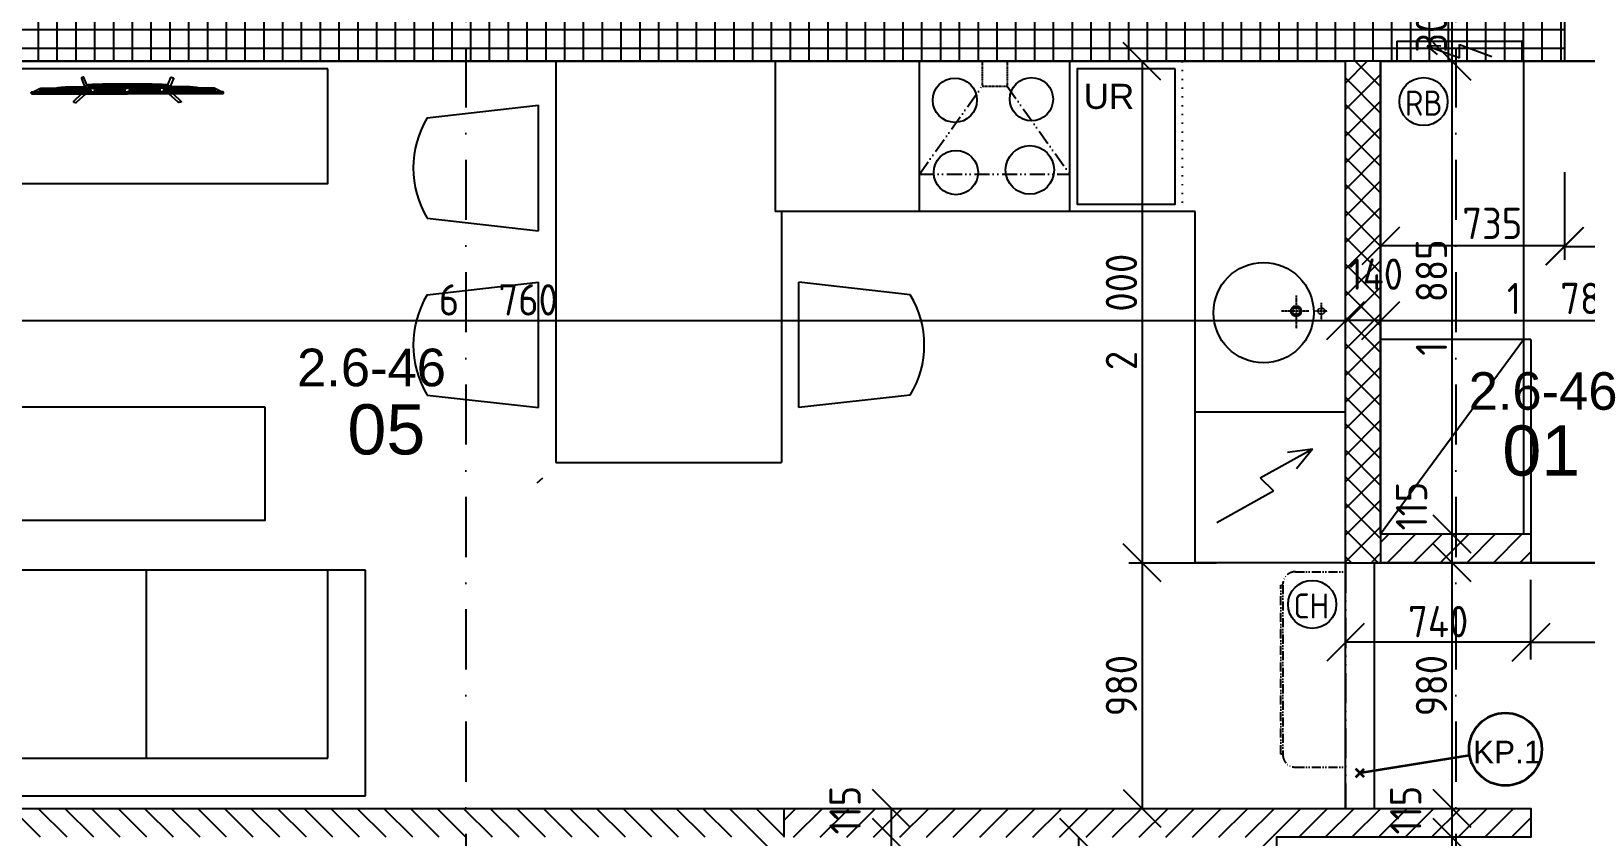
# Model space of a CAD drawing. Extents: x 4511820 to 5180432, y -1526536 to -944957.
# Drawn here: x 5030372 to 5036575, y -1235438 to -1232224 of the extents above; entities that cross this region are included whole.
import ezdxf

# ---------------------------------------------------------------- set-up
doc = ezdxf.new("R2010")
doc.units = 0
doc.header["$MEASUREMENT"] = 0
for name, pattern in [('ACAD_ISO07W100', [3.5, 0.5, -3]), ('ACAD_ISO12W100', [22, 12, -3, 0.5, -3, 0.5, -3]), ('BODKOCIARKOVANA_3', [5.6, 3, -1.3, 0, -1.3]), ('DASHED', [0.75, 0.5, -0.25])]:
    doc.linetypes.add(name, pattern=pattern)
doc.layers.get('0').update_dxf_attribs({"linetype": 'CONTINUOUS'})
doc.layers.get('Defpoints').update_dxf_attribs({"color": 61, "linetype": 'CONTINUOUS'})
for name, color, linetype in [('KÓTY', 4, 'CONTINUOUS'), ('MÚRY', 1, 'CONTINUOUS'), ('osi', 253, 'CONTINUOUS'), ('Plochy', 41, 'CONTINUOUS'), ('POPIS', 7, 'CONTINUOUS'), ('POZEMOK', 7, 'CONTINUOUS'), ('TENKÁ', 7, 'CONTINUOUS'), ('ZARIADENIE', 47, 'CONTINUOUS'), ('ZARIADENIE1', 145, 'CONTINUOUS'), ('ZZ-chladenie', 133, 'CONTINUOUS'), ('ZZ-elektro', 221, 'CONTINUOUS'), ('ŠRAFY', 82, 'CONTINUOUS')]:
    doc.layers.add(name, color=color, linetype=linetype)
doc.layers.add('preklady', color=74, linetype='CONTINUOUS', lineweight=35)
doc.styles.add('ARIAL', font='arial.ttf')
doc.styles.add('STYLE1', font='isocp.shx')
doc.dimstyles.new('STANDARD-50', dxfattribs={"dimtxt": 125, "dimasz": 150, "dimexe": 10, "dimexo": 200, "dimgap": 20, "dimtad": 1, "dimdsep": 46, "dimlunit": 6, "dimtxsty": 'STYLE1', "dimblk1": 'OBLIQUE', "dimblk2": 'OBLIQUE', "dimsah": 1, "dimcen": 2.5, "dimse1": 1, "dimse2": 1, "dimadec": 0, "dimazin": 0, "dimtfac": 1, "dimtmove": 1, "dimatfit": 3, "dimldrblk": 'OBLIQUE', "dimfxl": 1, "dimtolj": 1, "dimtzin": 0, "dimarcsym": 0})
pattern_1 = [(45, (515270.5, 214751.965), (-53.0330086, 53.0330086), [])]

# ---------------------------------------------------------------- blocks, each defined once
blk = doc.blocks.new('SESACKA ROH1')
at = {"layer": 'ZARIADENIE', "color": 30, "ltscale": 0.25}
for p, q in [((4444944, -1318705.2), (4444944, -1317105.2)), ((4444944, -1317105.2), (4445844, -1317105.2)), ((4445094, -1318555.2), (4445094, -1317105.2)), ((4445844, -1317105.2), (4445844, -1317805.2)), ((4447444, -1317805.2), (4445844, -1317805.2)), ((4445844, -1317805.2), (4445844, -1318555.2)), ((4446569, -1317805.2), (4446569, -1318555.2)), ((4447294, -1318555.2), (4447294, -1317805.2)), ((4447444, -1318705.2), (4447444, -1317805.2)), ((4445094, -1318555.2), (4447294, -1318555.2)), ((4444944, -1318705.2), (4447444, -1318705.2))]:
    blk.add_line(p, q, dxfattribs=at)
at = {"layer": 'ZARIADENIE', "color": 45, "ltscale": 0.25}
blk.add_lwpolyline([(4447044, -1317155.2), (4446044, -1317155.2), (4446044, -1317605.2), (4447044, -1317605.2)], close=True, dxfattribs=at)
blk = doc.blocks.new('Tv06_top_cad-block.com')
at = {"color": 0}
for points in [[(-161.1, -3.4), (-173.3, 26.2, 0.359324), (-175.3, 27.3, 0.097501), (-182.8, 24.2, 0.350578), (-183.5, 22.1), (-171.1, -10.4)], [(161.1, -3.4), (173.3, 26.2, -0.359324), (175.3, 27.3, -0.097501), (182.8, 24.2, -0.350578), (183.5, 22.1), (171.1, -10.4)], [(-381.9, -38.8, -0.13121), (-383.2, -32.7, -0.169032), (-383, -32.3), (-381.8, -31.1, -0.205713), (-381.3, -30.9), (-378.5, -30.9, 0.118206), (-376.2, -30.4), (-351.4, -18.4, -0.105648), (-345.8, -17), (0, -17)], [(-339.3, -21.2), (-339.3, -21.2, 0.099639), (-344.3, -22.2), (-349.2, -24.6, 0.215889), (-350.7, -26.3, 0.476075), (-349.4, -28, 0.244765)], [(-295.5, -17), (-282, -15, -0.02037), (-255.8, -12, -0.012056), (-227.2, -10.7), (-169.3, -10.7)], [(-182.5, -38.8), (-214.4, -69.1, 0.250582), (-215, -71, 0.266718), (-214.3, -71.9, 0.084688)], [(-214.3, -71.9), (-207.3, -73.1, 0.211205), (-203.3, -72.1), (-165.2, -38.8)], [(-181.8, -17), (-178.5, -14, -0.213415), (-177.3, -13.6), (0, -13.6)], [(-172.1, -13.6, -0.072098), (-159.2, -3, -0.121861), (-158.4, -2.8)], [(-170.1, -10.6, -0.053076), (-160.2, -2.9), (-158.4, -2.8)], [(-147.6, -13.6), (-147.6, -7.5, -0.414214), (-147.4, -7.3), (-146.5, -7.3, -0.414214), (-146.3, -7.5), (-146.3, -13.6)], [(-146.8, -28, 0.414214), (-145, -26.2), (-145, -23, 0.414214), (-146.8, -21.2)], [(-143.9, -13.6), (-143.9, -7.5, -0.414214), (-143.7, -7.3), (-142.7, -7.3, -0.414214), (-142.6, -7.5), (-142.6, -13.6)], [(-140.2, -13.6), (-140.2, -7.5, -0.414214), (-140, -7.3), (-139, -7.3, -0.414214), (-138.8, -7.5), (-138.8, -13.6)], [(-136.4, -13.6), (-136.4, -7.5, -0.414214), (-136.3, -7.3), (-135.3, -7.3, -0.414214), (-135.1, -7.5), (-135.1, -13.6)], [(-132.7, -13.6), (-132.7, -7.5, -0.414214), (-132.5, -7.3), (-131.6, -7.3, -0.414214), (-131.4, -7.5), (-131.4, -13.6)], [(-128.8, -28, -0.414214), (-130.6, -26.2), (-130.6, -23, -0.414214), (-128.8, -21.2)], [(-129, -13.6), (-129, -7.5, -0.414214), (-128.8, -7.3), (-127.9, -7.3, -0.414214), (-127.7, -7.5), (-127.7, -13.6)], [(-125.3, -13.6), (-125.3, -7.5, -0.414214), (-125.1, -7.3), (-124.1, -7.3, -0.414214), (-124, -7.5), (-124, -13.6)], [(-121.6, -13.6), (-121.6, -7.5, -0.414214), (-121.4, -7.3), (-120.4, -7.3, -0.414214), (-120.2, -7.5), (-120.2, -13.6)], [(-117.8, -13.6), (-117.8, -7.5, -0.414214), (-117.7, -7.3), (-116.7, -7.3, -0.414214), (-116.5, -7.5), (-116.5, -13.6)], [(-114.1, -13.6), (-114.1, -7.5, -0.414214), (-113.9, -7.3), (-113, -7.3, -0.414214), (-112.8, -7.5), (-112.8, -13.6)], [(-110.4, -13.6), (-110.4, -7.5, -0.414214), (-110.2, -7.3), (-109.3, -7.3, -0.414214), (-109.1, -7.5), (-109.1, -13.6)], [(-106.7, -13.6), (-106.7, -7.5, -0.414214), (-106.5, -7.3), (-105.5, -7.3, -0.414214), (-105.4, -7.5), (-105.4, -13.6)], [(-103, -13.6), (-103, -7.5, -0.414214), (-102.8, -7.3), (-101.8, -7.3, -0.414214), (-101.6, -7.5), (-101.6, -13.6)], [(-99.2, -13.6), (-99.2, -7.5, -0.414214), (-99.1, -7.3), (-98.1, -7.3, -0.414214), (-97.9, -7.5), (-97.9, -13.6)], [(-95.5, -13.6), (-95.5, -7.5, -0.414214), (-95.3, -7.3), (-94.4, -7.3, -0.414214), (-94.2, -7.5), (-94.2, -13.6)], [(-91.8, -13.6), (-91.8, -7.5, -0.414214), (-91.6, -7.3), (-90.7, -7.3, -0.414214), (-90.5, -7.5), (-90.5, -13.6)], [(-88.1, -13.6), (-88.1, -7.5, -0.414214), (-87.9, -7.3), (-86.9, -7.3, -0.414214), (-86.8, -7.5), (-86.8, -13.6)], [(-84.4, -13.6), (-84.4, -7.5, -0.414214), (-84.2, -7.3), (-83.2, -7.3, -0.414214), (-83, -7.5), (-83, -13.6)], [(-80.6, -13.6), (-80.6, -7.5, -0.414214), (-80.5, -7.3), (-79.5, -7.3, -0.414214), (-79.3, -7.5), (-79.3, -13.6)], [(-76.9, -13.6), (-76.9, -7.5, -0.414214), (-76.7, -7.3), (-75.8, -7.3, -0.414214), (-75.6, -7.5), (-75.6, -13.6)], [(-73.2, -13.6), (-73.2, -7.5, -0.414214), (-73, -7.3), (-72.1, -7.3, -0.414214), (-71.9, -7.5), (-71.9, -13.6)], [(-69.5, -13.6), (-69.5, -7.5, -0.414214), (-69.3, -7.3), (-68.3, -7.3, -0.414214), (-68.2, -7.5), (-68.2, -13.6)], [(-65.8, -13.6), (-65.8, -7.5, -0.414214), (-65.6, -7.3), (-64.6, -7.3, -0.414214), (-64.4, -7.5), (-64.4, -13.6)], [(-62, -13.6), (-62, -7.5, -0.414214), (-61.9, -7.3), (-60.9, -7.3, -0.414214), (-60.7, -7.5), (-60.7, -13.6)], [(-58.3, -13.6), (-58.3, -7.5, -0.414214), (-58.1, -7.3), (-57.2, -7.3, -0.414214), (-57, -7.5), (-57, -13.6)], [(-54.6, -13.6), (-54.6, -7.5, -0.414214), (-54.4, -7.3), (-53.5, -7.3, -0.414214), (-53.3, -7.5), (-53.3, -13.6)], [(-50.9, -13.6), (-50.9, -7.5, -0.414214), (-50.7, -7.3), (-49.7, -7.3, -0.414214), (-49.6, -7.5), (-49.6, -13.6)], [(-47.2, -13.6), (-47.2, -7.5, -0.414214), (-47, -7.3), (-46, -7.3, -0.414214), (-45.8, -7.5), (-45.8, -13.6)], [(-43.4, -13.6), (-43.4, -7.5, -0.414214), (-43.3, -7.3), (-42.3, -7.3, -0.414214), (-42.1, -7.5), (-42.1, -13.6)], [(-39.7, -13.6), (-39.7, -7.5, -0.414214), (-39.5, -7.3), (-38.6, -7.3, -0.414214), (-38.4, -7.5), (-38.4, -13.6)], [(-36, -13.6), (-36, -7.5, -0.414214), (-35.8, -7.3), (-34.9, -7.3, -0.414214), (-34.7, -7.5), (-34.7, -13.6)], [(-32.3, -13.6), (-32.3, -7.5, -0.414214), (-32.1, -7.3), (-31.1, -7.3, -0.414214), (-31, -7.5), (-31, -13.6)], [(-28.6, -13.6), (-28.6, -7.5, -0.414214), (-28.4, -7.3), (-27.4, -7.3, -0.414214), (-27.2, -7.5), (-27.2, -13.6)], [(-24.8, -13.6), (-24.8, -7.5, -0.414214), (-24.7, -7.3), (-23.7, -7.3, -0.414214), (-23.5, -7.5), (-23.5, -13.6)], [(-21.1, -13.6), (-21.1, -7.5, -0.414214), (-20.9, -7.3), (-20, -7.3, -0.414214), (-19.8, -7.5), (-19.8, -13.6)], [(-17.4, -13.6), (-17.4, -7.5, -0.414214), (-17.2, -7.3), (-16.3, -7.3, -0.414214), (-16.1, -7.5), (-16.1, -13.6)], [(-13.7, -13.6), (-13.7, -7.5, -0.414214), (-13.5, -7.3), (-12.5, -7.3, -0.414214), (-12.4, -7.5), (-12.4, -13.6)], [(-10, -13.6), (-10, -7.5, -0.414214), (-9.8, -7.3), (-8.8, -7.3, -0.414214), (-8.6, -7.5), (-8.6, -13.6)], [(-10, -28, 0.414214), (-8.2, -26.2), (-8.2, -23, 0.414214), (-10, -21.2)], [(-6.2, -13.6), (-6.2, -7.5, -0.414214), (-6.1, -7.3), (-5.1, -7.3, -0.414214), (-4.9, -7.5), (-4.9, -13.6)], [(-2.5, -13.6), (-2.5, -7.5, -0.414214), (-2.3, -7.3), (-1.4, -7.3, -0.414214), (-1.2, -7.5), (-1.2, -13.6)], [(181.8, -17), (178.5, -14, 0.213415), (177.3, -13.6), (0, -13.6)], [(381.9, -38.8, 0.13121), (383.2, -32.7, 0.169032), (383, -32.3), (381.8, -31.1, 0.205713), (381.3, -30.9), (378.5, -30.9, -0.118206), (376.2, -30.4), (351.4, -18.4, 0.105648), (345.8, -17), (0, -17)], [(2.5, -13.6), (2.5, -7.5, 0.414214), (2.3, -7.3), (1.4, -7.3, 0.414214), (1.2, -7.5), (1.2, -13.6)], [(6.2, -13.6), (6.2, -7.5, 0.414214), (6.1, -7.3), (5.1, -7.3, 0.414214), (4.9, -7.5), (4.9, -13.6)], [(10, -28, -0.414214), (8.2, -26.2), (8.2, -23, -0.414214), (10, -21.2)], [(10, -13.6), (10, -7.5, 0.414214), (9.8, -7.3), (8.8, -7.3, 0.414214), (8.6, -7.5), (8.6, -13.6)], [(13.7, -13.6), (13.7, -7.5, 0.414214), (13.5, -7.3), (12.5, -7.3, 0.414214), (12.4, -7.5), (12.4, -13.6)], [(17.4, -13.6), (17.4, -7.5, 0.414214), (17.2, -7.3), (16.3, -7.3, 0.414214), (16.1, -7.5), (16.1, -13.6)], [(21.1, -13.6), (21.1, -7.5, 0.414214), (20.9, -7.3), (20, -7.3, 0.414214), (19.8, -7.5), (19.8, -13.6)], [(24.8, -13.6), (24.8, -7.5, 0.414214), (24.7, -7.3), (23.7, -7.3, 0.414214), (23.5, -7.5), (23.5, -13.6)], [(28.6, -13.6), (28.6, -7.5, 0.414214), (28.4, -7.3), (27.4, -7.3, 0.414214), (27.2, -7.5), (27.2, -13.6)], [(32.3, -13.6), (32.3, -7.5, 0.414214), (32.1, -7.3), (31.1, -7.3, 0.414214), (31, -7.5), (31, -13.6)], [(36, -13.6), (36, -7.5, 0.414214), (35.8, -7.3), (34.9, -7.3, 0.414214), (34.7, -7.5), (34.7, -13.6)], [(39.7, -13.6), (39.7, -7.5, 0.414214), (39.5, -7.3), (38.6, -7.3, 0.414214), (38.4, -7.5), (38.4, -13.6)], [(43.4, -13.6), (43.4, -7.5, 0.414214), (43.3, -7.3), (42.3, -7.3, 0.414214), (42.1, -7.5), (42.1, -13.6)], [(47.2, -13.6), (47.2, -7.5, 0.414214), (47, -7.3), (46, -7.3, 0.414214), (45.8, -7.5), (45.8, -13.6)], [(50.9, -13.6), (50.9, -7.5, 0.414214), (50.7, -7.3), (49.7, -7.3, 0.414214), (49.6, -7.5), (49.6, -13.6)], [(54.6, -13.6), (54.6, -7.5, 0.414214), (54.4, -7.3), (53.5, -7.3, 0.414214), (53.3, -7.5), (53.3, -13.6)], [(58.3, -13.6), (58.3, -7.5, 0.414214), (58.1, -7.3), (57.2, -7.3, 0.414214), (57, -7.5), (57, -13.6)], [(62, -13.6), (62, -7.5, 0.414214), (61.9, -7.3), (60.9, -7.3, 0.414214), (60.7, -7.5), (60.7, -13.6)], [(65.8, -13.6), (65.8, -7.5, 0.414214), (65.6, -7.3), (64.6, -7.3, 0.414214), (64.4, -7.5), (64.4, -13.6)], [(69.5, -13.6), (69.5, -7.5, 0.414214), (69.3, -7.3), (68.3, -7.3, 0.414214), (68.2, -7.5), (68.2, -13.6)], [(73.2, -13.6), (73.2, -7.5, 0.414214), (73, -7.3), (72.1, -7.3, 0.414214), (71.9, -7.5), (71.9, -13.6)], [(76.9, -13.6), (76.9, -7.5, 0.414214), (76.7, -7.3), (75.8, -7.3, 0.414214), (75.6, -7.5), (75.6, -13.6)], [(80.6, -13.6), (80.6, -7.5, 0.414214), (80.5, -7.3), (79.5, -7.3, 0.414214), (79.3, -7.5), (79.3, -13.6)], [(84.4, -13.6), (84.4, -7.5, 0.414214), (84.2, -7.3), (83.2, -7.3, 0.414214), (83, -7.5), (83, -13.6)], [(88.1, -13.6), (88.1, -7.5, 0.414214), (87.9, -7.3), (86.9, -7.3, 0.414214), (86.8, -7.5), (86.8, -13.6)], [(91.8, -13.6), (91.8, -7.5, 0.414214), (91.6, -7.3), (90.7, -7.3, 0.414214), (90.5, -7.5), (90.5, -13.6)], [(95.5, -13.6), (95.5, -7.5, 0.414214), (95.3, -7.3), (94.4, -7.3, 0.414214), (94.2, -7.5), (94.2, -13.6)], [(99.2, -13.6), (99.2, -7.5, 0.414214), (99.1, -7.3), (98.1, -7.3, 0.414214), (97.9, -7.5), (97.9, -13.6)], [(103, -13.6), (103, -7.5, 0.414214), (102.8, -7.3), (101.8, -7.3, 0.414214), (101.6, -7.5), (101.6, -13.6)], [(106.7, -13.6), (106.7, -7.5, 0.414214), (106.5, -7.3), (105.5, -7.3, 0.414214), (105.4, -7.5), (105.4, -13.6)], [(110.4, -13.6), (110.4, -7.5, 0.414214), (110.2, -7.3), (109.3, -7.3, 0.414214), (109.1, -7.5), (109.1, -13.6)], [(114.1, -13.6), (114.1, -7.5, 0.414214), (113.9, -7.3), (113, -7.3, 0.414214), (112.8, -7.5), (112.8, -13.6)], [(117.8, -13.6), (117.8, -7.5, 0.414214), (117.7, -7.3), (116.7, -7.3, 0.414214), (116.5, -7.5), (116.5, -13.6)], [(121.6, -13.6), (121.6, -7.5, 0.414214), (121.4, -7.3), (120.4, -7.3, 0.414214), (120.2, -7.5), (120.2, -13.6)], [(125.3, -13.6), (125.3, -7.5, 0.414214), (125.1, -7.3), (124.1, -7.3, 0.414214), (124, -7.5), (124, -13.6)], [(129, -13.6), (129, -7.5, 0.414214), (128.8, -7.3), (127.9, -7.3, 0.414214), (127.7, -7.5), (127.7, -13.6)], [(128.8, -28, 0.414214), (130.6, -26.2), (130.6, -23, 0.414214), (128.8, -21.2)], [(132.7, -13.6), (132.7, -7.5, 0.414214), (132.5, -7.3), (131.6, -7.3, 0.414214), (131.4, -7.5), (131.4, -13.6)], [(136.4, -13.6), (136.4, -7.5, 0.414214), (136.3, -7.3), (135.3, -7.3, 0.414214), (135.1, -7.5), (135.1, -13.6)], [(140.2, -13.6), (140.2, -7.5, 0.414214), (140, -7.3), (139, -7.3, 0.414214), (138.8, -7.5), (138.8, -13.6)], [(143.9, -13.6), (143.9, -7.5, 0.414214), (143.7, -7.3), (142.7, -7.3, 0.414214), (142.6, -7.5), (142.6, -13.6)], [(146.8, -28, -0.414214), (145, -26.2), (145, -23, -0.414214), (146.8, -21.2)], [(147.6, -13.6), (147.6, -7.5, 0.414214), (147.4, -7.3), (146.5, -7.3, 0.414214), (146.3, -7.5), (146.3, -13.6)], [(172.1, -13.6, 0.072098), (159.2, -3, 0.121861), (158.4, -2.8)], [(170.1, -10.6, 0.053076), (160.2, -2.9), (158.4, -2.8)], [(214.3, -71.9), (207.3, -73.1, -0.211205), (203.3, -72.1), (165.2, -38.8)], [(295.5, -17), (282, -15, 0.02037), (255.8, -12, 0.012056), (227.2, -10.7), (169.3, -10.7)], [(182.5, -38.8), (214.4, -69.1, -0.250582), (215, -71, -0.266718), (214.3, -71.9, -0.084688)], [(339.3, -21.2), (339.3, -21.2, -0.099639), (344.3, -22.2), (349.2, -24.6, -0.215889), (350.7, -26.3, -0.476075), (349.4, -28, -0.244765)]]:
    blk.add_lwpolyline(points, format="xyb", dxfattribs=at)
for points in [[(-381.9, -38.8), (0, -38.8)], [(-378.5, -30.9), (0, -30.9)], [(-349.4, -28), (-146.8, -28)], [(-339.3, -21.2), (-146.8, -21.2)], [(-158.6, -6.5), (0, -6.5)], [(-128.8, -21.2), (-10, -21.2)], [(-128.8, -28), (-10, -28)], [(158.6, -6.5), (0, -6.5)], [(378.5, -30.9), (0, -30.9)], [(381.9, -38.8), (0, -38.8)], [(128.8, -21.2), (10, -21.2)], [(128.8, -28), (10, -28)], [(339.3, -21.2), (146.8, -21.2)], [(349.4, -28), (146.8, -28)]]:
    blk.add_lwpolyline(points, dxfattribs=at)
for centre, radius, start, end in [((0, -4564), 4564, 90, 91.98925), ((0, -4564), 4564, 88.01075, 90), ((-170.5, -10.1), 0.6, 200.97838, 314.02949), ((170.5, -10.1), 0.6, 225.97051, 339.02162)]:
    blk.add_arc(centre, radius, start, end, dxfattribs=at)
blk = doc.blocks.new('TV')
at = {"layer": 'ZARIADENIE', "color": 8}
blk.add_blockref('Tv06_top_cad-block.com', (4448198.7, -1316337.8), dxfattribs=at)
blk = doc.blocks.new('_OBLIQUE')
at = {"color": 0, "linetype": 'ByBlock'}
blk.add_line((-0.5, -0.5), (0.5, 0.5), dxfattribs=at)
blk = doc.blocks.new('*D31380')
at = {"layer": 'Defpoints', "color": 0}
for p in [(5033804.5, -1235439.2), (5033804.5, -1235439.2), (5033804.5, -1238464.2)]:
    blk.add_point(p, dxfattribs=at)
at = {"layer": 'KÓTY', "color": 0, "lineweight": -2}
blk.add_line((5033804.5, -1238464.2), (5033804.5, -1235439.2), dxfattribs=at)
at = {"layer": 'KÓTY', "color": 0, "linetype": 'ByBlock', "lineweight": -2, "xscale": 150, "yscale": 150, "zscale": 150}
for p, rotation in [((5033804.5, -1235439.2), 90), ((5033804.5, -1238464.2), 270)]:
    blk.add_blockref('_OBLIQUE', p, dxfattribs=dict(at, rotation=rotation))
at = {"layer": 'KÓTY', "color": 0, "insert": (5033722, -1236951.7), "char_height": 125, "attachment_point": 5, "rotation": 90, "style": 'STYLE1'}
blk.add_mtext('\\A1;3ﾠ025', dxfattribs=at)
blk = doc.blocks.new('*D31381')
at = {"layer": 'Defpoints', "color": 0}
for p in [(5033804.5, -1235324.2), (5033804.5, -1235324.2), (5033804.5, -1235439.2)]:
    blk.add_point(p, dxfattribs=at)
at = {"layer": 'KÓTY', "color": 0, "lineweight": -2}
blk.add_line((5033804.5, -1235439.2), (5033804.5, -1235324.2), dxfattribs=at)
at = {"layer": 'KÓTY', "color": 0, "linetype": 'ByBlock', "lineweight": -2, "xscale": 150, "yscale": 150, "zscale": 150}
for p, rotation in [((5033804.5, -1235324.2), 90), ((5033804.5, -1235439.2), 270)]:
    blk.add_blockref('_OBLIQUE', p, dxfattribs=dict(at, rotation=rotation))
at = {"layer": 'KÓTY', "color": 0, "insert": (5033619.5, -1235331), "char_height": 125, "attachment_point": 5, "rotation": 90, "style": 'STYLE1'}
blk.add_mtext('\\A1;115', dxfattribs=at)
blk = doc.blocks.new('*D31382')
at = {"layer": 'Defpoints', "color": 0}
for p in [(5034437.8, -1235439.2), (5034551.5, -1235439.2), (5034437.8, -1235859.2)]:
    blk.add_point(p, dxfattribs=at)
at = {"layer": 'KÓTY', "color": 0, "lineweight": -2}
blk.add_line((5034551.5, -1235859.2), (5034551.5, -1235439.2), dxfattribs=at)
at = {"layer": 'KÓTY', "color": 0, "linetype": 'ByBlock', "lineweight": -2, "xscale": 150, "yscale": 150, "zscale": 150}
for p, rotation in [((5034551.5, -1235439.2), 90), ((5034551.5, -1235859.2), 270)]:
    blk.add_blockref('_OBLIQUE', p, dxfattribs=dict(at, rotation=rotation))
at = {"layer": 'KÓTY', "color": 0, "insert": (5034469, -1235649.2), "char_height": 125, "attachment_point": 5, "rotation": 90, "style": 'STYLE1'}
blk.add_mtext('\\A1;420', dxfattribs=at)
blk = doc.blocks.new('*D31387')
at = {"layer": 'Defpoints', "color": 0}
for p in [(5036041.5, -1235439.2), (5036248.5, -1235439.2), (5036248.5, -1236464.2)]:
    blk.add_point(p, dxfattribs=at)
at = {"layer": 'KÓTY', "color": 0, "lineweight": -2}
for p, q in [((5036041.5, -1236464.2), (5036041.5, -1235439.2)), ((5036197, -1235528.2), (5036197, -1235943)), ((5036197, -1235943), (5036041.5, -1235951.7))]:
    blk.add_line(p, q, dxfattribs=at)
at = {"layer": 'KÓTY', "color": 0, "linetype": 'ByBlock', "lineweight": -2, "xscale": 150, "yscale": 150, "zscale": 150}
for p, rotation in [((5036041.5, -1235439.2), 90), ((5036041.5, -1236464.2), 270)]:
    blk.add_blockref('_OBLIQUE', p, dxfattribs=dict(at, rotation=rotation))
at = {"layer": 'KÓTY', "color": 0, "insert": (5036114.5, -1235735.6), "char_height": 125, "attachment_point": 5, "rotation": 90, "style": 'STYLE1'}
blk.add_mtext('\\A1;1ﾠ025', dxfattribs=at)
blk = doc.blocks.new('*D31388')
at = {"layer": 'Defpoints', "color": 0}
for p in [(5036041.5, -1235324.2), (5036356, -1235324.2), (5036248.5, -1235439.2)]:
    blk.add_point(p, dxfattribs=at)
at = {"layer": 'KÓTY', "color": 0, "lineweight": -2}
blk.add_line((5036041.5, -1235439.2), (5036041.5, -1235324.2), dxfattribs=at)
at = {"layer": 'KÓTY', "color": 0, "linetype": 'ByBlock', "lineweight": -2, "xscale": 150, "yscale": 150, "zscale": 150}
for p, rotation in [((5036041.5, -1235324.2), 90), ((5036041.5, -1235439.2), 270)]:
    blk.add_blockref('_OBLIQUE', p, dxfattribs=dict(at, rotation=rotation))
at = {"layer": 'KÓTY', "color": 0, "insert": (5035856.5, -1235331), "char_height": 125, "attachment_point": 5, "rotation": 90, "style": 'STYLE1'}
blk.add_mtext('\\A1;115', dxfattribs=at)
blk = doc.blocks.new('*D31389')
at = {"layer": 'Defpoints', "color": 0}
for p in [(5036041.5, -1234344.2), (5036356, -1234344.2), (5036356, -1235324.2)]:
    blk.add_point(p, dxfattribs=at)
at = {"layer": 'KÓTY', "color": 0, "lineweight": -2}
blk.add_line((5036041.5, -1235324.2), (5036041.5, -1234344.2), dxfattribs=at)
at = {"layer": 'KÓTY', "color": 0, "linetype": 'ByBlock', "lineweight": -2, "xscale": 150, "yscale": 150, "zscale": 150}
for p, rotation in [((5036041.5, -1234344.2), 90), ((5036041.5, -1235324.2), 270)]:
    blk.add_blockref('_OBLIQUE', p, dxfattribs=dict(at, rotation=rotation))
at = {"layer": 'KÓTY', "color": 0, "insert": (5035959, -1234834.2), "char_height": 125, "attachment_point": 5, "rotation": 90, "style": 'STYLE1'}
blk.add_mtext('\\A1;980', dxfattribs=at)
blk = doc.blocks.new('*D31390')
at = {"layer": 'Defpoints', "color": 0}
for p in [(5036041.5, -1234229.2), (5036356, -1234229.2), (5036381, -1234344.2)]:
    blk.add_point(p, dxfattribs=at)
at = {"layer": 'KÓTY', "color": 0, "lineweight": -2}
blk.add_line((5036041.5, -1234344.2), (5036041.5, -1234229.2), dxfattribs=at)
at = {"layer": 'KÓTY', "color": 0, "linetype": 'ByBlock', "lineweight": -2, "xscale": 150, "yscale": 150, "zscale": 150}
for p, rotation in [((5036041.5, -1234229.2), 90), ((5036041.5, -1234344.2), 270)]:
    blk.add_blockref('_OBLIQUE', p, dxfattribs=dict(at, rotation=rotation))
at = {"layer": 'KÓTY', "color": 0, "insert": (5035879.5, -1234118.5), "char_height": 125, "attachment_point": 5, "rotation": 90, "style": 'STYLE1'}
blk.add_mtext('\\A1;115', dxfattribs=at)
blk = doc.blocks.new('*D31391')
at = {"layer": 'Defpoints', "color": 0}
for p in [(5036041.5, -1232344.2), (5036148.5, -1232344.2), (5036356, -1234229.2)]:
    blk.add_point(p, dxfattribs=at)
at = {"layer": 'KÓTY', "color": 0, "lineweight": -2}
blk.add_line((5036041.5, -1234229.2), (5036041.5, -1232344.2), dxfattribs=at)
at = {"layer": 'KÓTY', "color": 0, "linetype": 'ByBlock', "lineweight": -2, "xscale": 150, "yscale": 150, "zscale": 150}
for p, rotation in [((5036041.5, -1232344.2), 90), ((5036041.5, -1234229.2), 270)]:
    blk.add_blockref('_OBLIQUE', p, dxfattribs=dict(at, rotation=rotation))
at = {"layer": 'KÓTY', "color": 0, "insert": (5035959, -1233286.7), "char_height": 125, "attachment_point": 5, "rotation": 90, "style": 'STYLE1'}
blk.add_mtext('\\A1;1ﾠ885', dxfattribs=at)
blk = doc.blocks.new('*D31393')
at = {"layer": 'Defpoints', "color": 0}
for p in [(5036491, -1232303.2), (5037541, -1232303.2), (5037541, -1233083)]:
    blk.add_point(p, dxfattribs=at)
at = {"layer": 'KÓTY', "color": 0, "lineweight": -2}
blk.add_line((5036491, -1233083), (5037541, -1233083), dxfattribs=at)
at = {"layer": 'KÓTY', "color": 0, "linetype": 'ByBlock', "lineweight": -2, "xscale": 150, "yscale": 150, "zscale": 150, "rotation": 180}
blk.add_blockref('_OBLIQUE', (5036491, -1233083), dxfattribs=at)
at = {"layer": 'KÓTY', "color": 0, "linetype": 'ByBlock', "lineweight": -2, "xscale": 150, "yscale": 150, "zscale": 150}
blk.add_blockref('_OBLIQUE', (5037541, -1233083), dxfattribs=at)
at = {"layer": 'KÓTY', "color": 0, "insert": (5037016, -1233000.5), "char_height": 125, "attachment_point": 5, "style": 'STYLE1'}
blk.add_mtext('\\A1;1ﾠ050', dxfattribs=at)
blk = doc.blocks.new('*D31394')
at = {"layer": 'Defpoints', "color": 0}
for p in [(5035756, -1232344.2), (5037541, -1232344.2), (5037541, -1233378.5)]:
    blk.add_point(p, dxfattribs=at)
at = {"layer": 'KÓTY', "color": 0, "lineweight": -2}
blk.add_line((5035756, -1233378.5), (5037541, -1233378.5), dxfattribs=at)
at = {"layer": 'KÓTY', "color": 0, "linetype": 'ByBlock', "lineweight": -2, "xscale": 150, "yscale": 150, "zscale": 150, "rotation": 180}
blk.add_blockref('_OBLIQUE', (5035756, -1233378.5), dxfattribs=at)
at = {"layer": 'KÓTY', "color": 0, "linetype": 'ByBlock', "lineweight": -2, "xscale": 150, "yscale": 150, "zscale": 150}
blk.add_blockref('_OBLIQUE', (5037541, -1233378.5), dxfattribs=at)
at = {"layer": 'KÓTY', "color": 0, "insert": (5036489, -1233290.5), "char_height": 125, "attachment_point": 5, "style": 'STYLE1'}
blk.add_mtext('\\A1;1ﾠ785', dxfattribs=at)
blk = doc.blocks.new('*D31397')
at = {"layer": 'Defpoints', "color": 0}
for p in [(5035616, -1233378.5), (5035616, -1233378.5), (5035756, -1233378.5)]:
    blk.add_point(p, dxfattribs=at)
at = {"layer": 'KÓTY', "color": 0, "lineweight": -2}
blk.add_line((5035756, -1233378.5), (5035616, -1233378.5), dxfattribs=at)
at = {"layer": 'KÓTY', "color": 0, "linetype": 'ByBlock', "lineweight": -2, "xscale": 150, "yscale": 150, "zscale": 150, "rotation": 180}
blk.add_blockref('_OBLIQUE', (5035616, -1233378.5), dxfattribs=at)
at = {"layer": 'KÓTY', "color": 0, "linetype": 'ByBlock', "lineweight": -2, "xscale": 150, "yscale": 150, "zscale": 150}
blk.add_blockref('_OBLIQUE', (5035756, -1233378.5), dxfattribs=at)
at = {"layer": 'KÓTY', "color": 0, "insert": (5035736.8, -1233193.5), "char_height": 125, "attachment_point": 5, "style": 'STYLE1'}
blk.add_mtext('\\A1;140', dxfattribs=at)
blk = doc.blocks.new('*D31398')
at = {"layer": 'Defpoints', "color": 0}
for p in [(5028856, -1232344.2), (5035616, -1232344.2), (5035616, -1233378.5)]:
    blk.add_point(p, dxfattribs=at)
at = {"layer": 'KÓTY', "color": 0, "lineweight": -2}
blk.add_line((5028856, -1233378.5), (5035616, -1233378.5), dxfattribs=at)
at = {"layer": 'KÓTY', "color": 0, "linetype": 'ByBlock', "lineweight": -2, "xscale": 150, "yscale": 150, "zscale": 150, "rotation": 180}
blk.add_blockref('_OBLIQUE', (5028856, -1233378.5), dxfattribs=at)
at = {"layer": 'KÓTY', "color": 0, "linetype": 'ByBlock', "lineweight": -2, "xscale": 150, "yscale": 150, "zscale": 150}
blk.add_blockref('_OBLIQUE', (5035616, -1233378.5), dxfattribs=at)
at = {"layer": 'KÓTY', "color": 0, "insert": (5032236, -1233296), "char_height": 125, "attachment_point": 5, "style": 'STYLE1'}
blk.add_mtext('\\A1;6ﾠ760', dxfattribs=at)
blk = doc.blocks.new('*D31403')
at = {"layer": 'Defpoints', "color": 0}
for p in [(5035616, -1234229.2), (5036356, -1234229.2), (5035616, -1234661.5)]:
    blk.add_point(p, dxfattribs=at)
at = {"layer": 'KÓTY', "color": 0, "lineweight": -2}
blk.add_line((5036356, -1234661.5), (5035616, -1234661.5), dxfattribs=at)
at = {"layer": 'KÓTY', "color": 0, "linetype": 'ByBlock', "lineweight": -2, "xscale": 150, "yscale": 150, "zscale": 150, "rotation": 180}
blk.add_blockref('_OBLIQUE', (5035616, -1234661.5), dxfattribs=at)
at = {"layer": 'KÓTY', "color": 0, "linetype": 'ByBlock', "lineweight": -2, "xscale": 150, "yscale": 150, "zscale": 150}
blk.add_blockref('_OBLIQUE', (5036356, -1234661.5), dxfattribs=at)
at = {"layer": 'KÓTY', "color": 0, "insert": (5035986, -1234579), "char_height": 125, "attachment_point": 5, "style": 'STYLE1'}
blk.add_mtext('\\A1;740', dxfattribs=at)
blk = doc.blocks.new('*D31404')
at = {"layer": 'Defpoints', "color": 0}
for p in [(5036356, -1234229.2), (5037541, -1234229.2), (5037541, -1234661.5)]:
    blk.add_point(p, dxfattribs=at)
at = {"layer": 'KÓTY', "color": 0, "lineweight": -2}
blk.add_line((5036356, -1234661.5), (5037541, -1234661.5), dxfattribs=at)
at = {"layer": 'KÓTY', "color": 0, "linetype": 'ByBlock', "lineweight": -2, "xscale": 150, "yscale": 150, "zscale": 150, "rotation": 180}
blk.add_blockref('_OBLIQUE', (5036356, -1234661.5), dxfattribs=at)
at = {"layer": 'KÓTY', "color": 0, "linetype": 'ByBlock', "lineweight": -2, "xscale": 150, "yscale": 150, "zscale": 150}
blk.add_blockref('_OBLIQUE', (5037541, -1234661.5), dxfattribs=at)
at = {"layer": 'KÓTY', "color": 0, "insert": (5036948.5, -1234579), "char_height": 125, "attachment_point": 5, "style": 'STYLE1'}
blk.add_mtext('\\A1;1ﾠ185', dxfattribs=at)
blk = doc.blocks.new('*D31405')
at = {"layer": 'Defpoints', "color": 0}
for p in [(5035616, -1232344.2), (5034804.5, -1234344.2), (5035616, -1234344.2)]:
    blk.add_point(p, dxfattribs=at)
at = {"layer": 'KÓTY', "color": 0, "lineweight": -2}
blk.add_line((5034804.5, -1232344.2), (5034804.5, -1234344.2), dxfattribs=at)
at = {"layer": 'KÓTY', "color": 0, "linetype": 'ByBlock', "lineweight": -2, "xscale": 150, "yscale": 150, "zscale": 150}
for p, rotation in [((5034804.5, -1232344.2), 90), ((5034804.5, -1234344.2), 270)]:
    blk.add_blockref('_OBLIQUE', p, dxfattribs=dict(at, rotation=rotation))
at = {"layer": 'KÓTY', "color": 0, "insert": (5034722, -1233344.2), "char_height": 125, "attachment_point": 5, "rotation": 90, "style": 'STYLE1'}
blk.add_mtext('\\A1;2ﾠ000', dxfattribs=at)
blk = doc.blocks.new('*D31406')
at = {"layer": 'Defpoints', "color": 0}
for p in [(5035616, -1234344.2), (5034804.5, -1235324.2), (5035616, -1235324.2)]:
    blk.add_point(p, dxfattribs=at)
at = {"layer": 'KÓTY', "color": 0, "lineweight": -2}
blk.add_line((5034804.5, -1234344.2), (5034804.5, -1235324.2), dxfattribs=at)
at = {"layer": 'KÓTY', "color": 0, "linetype": 'ByBlock', "lineweight": -2, "xscale": 150, "yscale": 150, "zscale": 150}
for p, rotation in [((5034804.5, -1234344.2), 90), ((5034804.5, -1235324.2), 270)]:
    blk.add_blockref('_OBLIQUE', p, dxfattribs=dict(at, rotation=rotation))
at = {"layer": 'KÓTY', "color": 0, "insert": (5034722, -1234834.2), "char_height": 125, "attachment_point": 5, "rotation": 90, "style": 'STYLE1'}
blk.add_mtext('\\A1;980', dxfattribs=at)
blk = doc.blocks.new('*D31418')
at = {"layer": 'Defpoints', "color": 0}
for p in [(5035756, -1232344.2), (5036491, -1232344.2), (5035756, -1233081.1)]:
    blk.add_point(p, dxfattribs=at)
at = {"layer": 'KÓTY', "color": 0, "lineweight": -2}
blk.add_line((5036491, -1233081.1), (5035756, -1233081.1), dxfattribs=at)
at = {"layer": 'KÓTY', "color": 0, "linetype": 'ByBlock', "lineweight": -2, "xscale": 150, "yscale": 150, "zscale": 150, "rotation": 180}
blk.add_blockref('_OBLIQUE', (5035756, -1233081.1), dxfattribs=at)
at = {"layer": 'KÓTY', "color": 0, "linetype": 'ByBlock', "lineweight": -2, "xscale": 150, "yscale": 150, "zscale": 150}
blk.add_blockref('_OBLIQUE', (5036491, -1233081.1), dxfattribs=at)
at = {"layer": 'KÓTY', "color": 0, "insert": (5036202, -1232991), "char_height": 125, "attachment_point": 5, "style": 'STYLE1'}
blk.add_mtext('\\A1;735', dxfattribs=at)
blk = doc.blocks.new('chlj3')
at = {"layer": 'ZZ-chladenie', "linetype": 'ACAD_ISO12W100', "ltscale": 3}
for p, q in [((5005195.8, -1151691.8), (5005395.8, -1151691.8)), ((5005195.8, -1152470.8), (5005395.8, -1152470.8))]:
    blk.add_line(p, q, dxfattribs=at)
blk.add_lwpolyline([(5005145.8, -1152419.2), (5005138.4, -1152419.2), (5005138.4, -1151744.5), (5005145.8, -1151744.5)], close=True, dxfattribs=at)
for centre, start, end in [((5005195.8, -1151741.8), 90, 180), ((5005195.8, -1152420.8), 180, 270)]:
    blk.add_arc(centre, 50, start, end, dxfattribs=at)
blk = doc.blocks.new('*D31484')
at = {"layer": 'Defpoints', "color": 0}
for p in [(5036041.5, -1232044.2), (5036041.5, -1232044.2), (5036041.5, -1232344.2)]:
    blk.add_point(p, dxfattribs=at)
at = {"layer": 'KÓTY', "color": 0, "lineweight": -2}
blk.add_line((5036041.5, -1232344.2), (5036041.5, -1232044.2), dxfattribs=at)
at = {"layer": 'KÓTY', "color": 0, "linetype": 'ByBlock', "lineweight": -2, "xscale": 150, "yscale": 150, "zscale": 150}
for p, rotation in [((5036041.5, -1232044.2), 90), ((5036041.5, -1232344.2), 270)]:
    blk.add_blockref('_OBLIQUE', p, dxfattribs=dict(at, rotation=rotation))
at = {"layer": 'KÓTY', "color": 0, "insert": (5035959, -1232194.2), "char_height": 125, "attachment_point": 5, "rotation": 90, "style": 'STYLE1'}
blk.add_mtext('\\A1;300', dxfattribs=at)

msp = doc.modelspace()

# ---------------------------------------------------------------- hatches: boundary and pattern name
at = {"layer": 'ŠRAFY', "ltscale": 0.25}
h = msp.add_hatch(dxfattribs=at)
h.set_pattern_fill('ANSI37', color=256, scale=600, angle=45)
h.set_pattern_definition([(90, (-3307273.674, 579782.7), (-75, 1e-14), []), (180, (-3307273.674, 579782.7), (-1e-14, -75), [])])
h.paths.add_polyline_path([(5036351, -1232044.226), (5036236, -1232044.226), (5035486, -1232044.226), (5035371, -1232044.226), (5034711, -1232044.226), (5034111, -1232044.226), (5033511, -1232044.226), (5033361, -1232044.226), (5028856, -1232044.226), (5028681, -1232044.226), (5027241, -1232044.226), (5027241, -1232344.226), (5028681, -1232344.226), (5028856, -1232344.226), (5033366, -1232344.226), (5033941, -1232344.226), (5034191, -1232344.226), (5034291, -1232344.226), (5034541, -1232344.226), (5034991, -1232344.226), (5035641, -1232344.226), (5035756, -1232344.226), (5036491, -1232344.226), (5036491, -1232159.226), (5036541, -1232159.226), (5036541, -1232044.226), (5036466, -1232044.226)])
h = msp.add_hatch(dxfattribs=at)
h.set_pattern_fill('ANSI37', color=256, scale=600, style=0)
h.set_pattern_definition([(45, (-3027247.4, 367531.64), (-53.0330086, 53.0330086), []), (135, (-3027247.4, 367531.64), (-53.0330086, -53.0330086), [])])
h.paths.add_polyline_path([(5035756, -1234344.226), (5035756, -1234229.226), (5035756, -1232344.226), (5035616, -1232344.226), (5035616, -1234344.226)])
h.paths.add_polyline_path([(5035599.201, -1233068.535), (5035874.299, -1233068.535), (5035874.299, -1233318.535), (5035599.201, -1233318.535)], flags=9)
h = msp.add_hatch(dxfattribs=at)
h.set_pattern_fill('ANSI31', color=256, scale=600, style=0)
h.set_pattern_definition(pattern_1)
h.paths.add_polyline_path([(5036356, -1234229.226), (5035756, -1234229.226), (5035756, -1234344.226), (5036356, -1234344.226)])
h = msp.add_hatch(dxfattribs=at)
h.set_pattern_fill('ANSI31', color=256, scale=600, angle=90, style=0)
h.set_pattern_definition([(135, (-2976355.03, 109742.89), (-53.0330086, -53.0330086), [])])
h.paths.add_polyline_path([(5033376, -1235324.226), (5028856, -1235324.226), (5028856, -1235439.226), (5033261, -1235439.226), (5033261, -1238464.226), (5033376, -1238464.226), (5033376, -1238349.226), (5033376, -1235439.226)])
h = msp.add_hatch(dxfattribs=at)
h.set_pattern_fill('ANSI31', color=256, scale=600, style=0)
h.set_pattern_definition(pattern_1)
h.paths.add_polyline_path([(5035226, -1235439.226), (5035226, -1235499.226), (5035226, -1235509.226), (5035341, -1235509.226), (5035341, -1235499.226), (5035341, -1235439.226), (5036356, -1235439.226), (5036356, -1235324.226), (5035641, -1235324.226), (5033376, -1235324.226), (5033376, -1235439.226), (5033401, -1235439.226)])

# ---------------------------------------------------------------- linework, layer by layer
at = {"layer": 'KÓTY'}
for p, q in [((5036491, -1233136.438), (5036491, -1232786.438)), ((5036356, -1234730.035), (5036356, -1234412.726))]:
    msp.add_line(p, q, dxfattribs=at)
at = {"layer": 'KÓTY', "ltscale": 25}
msp.add_line((5034751.097, -1234344.226), (5035101.097, -1234344.226), dxfattribs=at)
at = {"layer": 'MÚRY'}
for p, q in [((5036491, -1232344.226), (5036491, -1232159.226)), ((5028856, -1232344.226), (5035616, -1232344.226)), ((5035756, -1232344.226), (5036491, -1232344.226)), ((5035756, -1234229.226), (5035756, -1232344.226)), ((5035756, -1234229.226), (5036356, -1234229.226)), ((5036356, -1234229.226), (5036356, -1234344.226)), ((5035616, -1234344.226), (5036356, -1234344.226)), ((5028856, -1235324.226), (5036356, -1235324.226)), ((5036356, -1235324.226), (5036356, -1235439.226))]:
    msp.add_line(p, q, dxfattribs=at)
at = {"layer": 'MÚRY', "ltscale": 0.25}
msp.add_line((5035616, -1234344.226), (5035616, -1232344.226), dxfattribs=at)
at = {"layer": 'osi', "linetype": 'BODKOCIARKOVANA_3', "ltscale": 80}
for p, q in [((5032106, -1223327.035), (5032106, -1260844.226)), ((5036056, -1223327.035), (5036056, -1260844.226))]:
    msp.add_line(p, q, dxfattribs=at)
at = {"layer": 'Plochy'}
for points in [[(5035616, -1232344.226), (5028856, -1232344.226), (5028856, -1235324.226), (5035616, -1235324.226)], [(5037541, -1232344.226), (5035756, -1232344.226), (5035756, -1234229.226), (5036356, -1234229.226), (5036356, -1234344.226), (5037541, -1234344.226)], [(5037541, -1234344.226), (5035731, -1234344.226), (5035731, -1235324.226), (5036356, -1235324.226), (5036356, -1235439.226), (5035341, -1235439.226), (5035341, -1236464.226), (5036356, -1236464.226), (5036356, -1238464.226), (5037541, -1238464.226)]]:
    msp.add_lwpolyline(points, close=True, dxfattribs=at)
at = {"layer": 'POZEMOK'}
msp.add_lwpolyline([(5034936, -1232374.226), (5034546, -1232374.226), (5034546, -1232914.226), (5034936, -1232914.226)], close=True, dxfattribs=at)
at = {"layer": 'preklady'}
for p, q in [((5035673.883, -1235182.418), (5036111.125, -1235111.213)), ((5035657.265, -1235199.034), (5035690.499, -1235165.8)), ((5035690.5, -1235199.035), (5035657.266, -1235165.801))]:
    msp.add_line(p, q, dxfattribs=at)
at = {"layer": 'preklady', "ltscale": 0.25}
msp.add_circle((5036254.239, -1235087.906), 145, dxfattribs=at)
at = {"layer": 'TENKÁ'}
for p, q in [((5035756, -1232344.226), (5035616, -1232344.226)), ((5035756, -1234229.226), (5035756, -1234344.226)), ((5033376, -1235439.226), (5033376, -1235324.226))]:
    msp.add_line(p, q, dxfattribs=at)
at = {"layer": 'TENKÁ', "linetype": 'ACAD_ISO12W100', "ltscale": 10}
for p, q in [((5036491, -1232344.226), (5037541, -1232344.226)), ((5035616, -1234344.226), (5035616, -1235324.226)), ((5035731, -1234344.226), (5035731, -1235324.226))]:
    msp.add_line(p, q, dxfattribs=at)
at = {"layer": 'TENKÁ', "linetype": 'ACAD_ISO07W100', "ltscale": 10}
msp.add_line((5036356, -1234344.226), (5037541, -1234344.226), dxfattribs=at)
at = {"layer": 'ZARIADENIE', "color": 45, "ltscale": 0.25}
for p, q in [((5032466, -1232344.226), (5032466, -1233944.226)), ((5031952.264, -1232570.066), (5032396.392, -1232520.066)), ((5032396.392, -1233020.066), (5032396.392, -1232520.066)), ((5031952.264, -1232970.066), (5032396.392, -1233020.066)), ((5033366, -1232944.226), (5033366, -1233944.226)), ((5031952.264, -1233275.723), (5032396.392, -1233225.723)), ((5032396.392, -1233725.723), (5032396.392, -1233225.723)), ((5033879.736, -1233275.723), (5033435.608, -1233225.723)), ((5033435.608, -1233725.723), (5033435.608, -1233225.723)), ((5031952.264, -1233675.723), (5032396.392, -1233725.723)), ((5033879.736, -1233675.723), (5033435.608, -1233725.723)), ((5032466, -1233944.226), (5033366, -1233944.226))]:
    msp.add_line(p, q, dxfattribs=at)
at = {"layer": 'ZARIADENIE', "ltscale": 0.25}
for p, q in [((5036326, -1232344.226), (5036326, -1234229.226)), ((5036356, -1233454.226), (5036356, -1234229.226)), ((5032390.867, -1234025.791), (5032413.411, -1234005.998))]:
    msp.add_line(p, q, dxfattribs=at)
at = {"layer": 'ZARIADENIE'}
for p, q in [((5035756, -1234229.226), (5036326, -1233454.226)), ((5036356, -1233454.226), (5035756, -1233454.226))]:
    msp.add_line(p, q, dxfattribs=at)
at = {"layer": 'ZARIADENIE', "color": 45, "ltscale": 0.25}
msp.add_lwpolyline([(5031556, -1232374.226), (5029956, -1232374.226), (5029956, -1232831.993), (5031556, -1232831.993)], close=True, dxfattribs=at)
for centre, start, end in [((5032282.287, -1232770.066), 148.7833856, 211.2166144), ((5032282.287, -1233475.723), 148.7833856, 211.2166144), ((5033549.713, -1233475.723), 328.7833856, 31.2166144)]:
    msp.add_arc(centre, 385.896, start, end, dxfattribs=at)
at = {"layer": 'ZARIADENIE1', "color": 8, "ltscale": 0.25}
for p, q in [((5033341, -1232344.226), (5033341, -1232944.226)), ((5033916, -1232944.226), (5033916, -1232344.226)), ((5034516, -1232944.226), (5034516, -1232344.226)), ((5034516, -1232944.226), (5034516, -1232344.226)), ((5035016, -1232944.226), (5033341, -1232944.226)), ((5035016, -1234344.226), (5035016, -1232944.226)), ((5035616, -1233744.226), (5035016, -1233744.226)), ((5035616, -1234344.226), (5035016, -1234344.226))]:
    msp.add_line(p, q, dxfattribs=at)
at = {"layer": 'ZARIADENIE1', "color": 8, "linetype": 'ACAD_ISO12W100', "ltscale": 0.25}
for p, q in [((5034166, -1232344.226), (5034166, -1232444.226)), ((5034266, -1232344.226), (5034266, -1232444.226)), ((5034166, -1232444.226), (5034266, -1232444.226))]:
    msp.add_line(p, q, dxfattribs=at)
at = {"layer": 'ZARIADENIE1', "color": 8, "linetype": 'ACAD_ISO07W100', "ltscale": 10}
msp.add_line((5034966, -1232944.226), (5034966, -1232344.226), dxfattribs=at)
at = {"layer": 'ZARIADENIE1', "color": 8, "linetype": 'ACAD_ISO12W100', "ltscale": 5}
for p, q in [((5033916, -1232794.226), (5034166, -1232444.226)), ((5034266, -1232444.226), (5034516, -1232794.226)), ((5033916, -1232794.226), (5034516, -1232794.226))]:
    msp.add_line(p, q, dxfattribs=at)
at = {"layer": 'ZARIADENIE1', "color": 8, "linetype": 'DASHED'}
for p, q in [((5035419.231, -1233278.265), (5035419.231, -1233409.719)), ((5035469.896, -1233341.253), (5035360.351, -1233341.253)), ((5035544.301, -1233341.253), (5035492.268, -1233341.253)), ((5035519.654, -1233308.39), (5035519.654, -1233374.117))]:
    msp.add_line(p, q, dxfattribs=at)
at = {"layer": 'ZARIADENIE1', "color": 8}
for p, q in [((5035275.943, -1234006.318), (5035483.918, -1233890.602)), ((5035384.661, -1233903.487), (5035483.918, -1233890.602)), ((5035420.64, -1233968.151), (5035483.918, -1233890.602)), ((5035275.943, -1234006.318), (5035328.814, -1234058.151)), ((5035102.488, -1234184.078), (5035328.814, -1234058.151))]:
    msp.add_line(p, q, dxfattribs=at)
at = {"layer": 'ZARIADENIE1', "color": 8, "ltscale": 0.25}
for centre, radius in [((5034057.449, -1232499.992), 88.387), ((5034363.124, -1232495.783), 86.283), ((5034061.844, -1232788.302), 88.387), ((5034356.803, -1232777.78), 96.805), ((5035289.088, -1233347.102), 200)]:
    msp.add_circle(centre, radius, dxfattribs=at)
at = {"layer": 'ZARIADENIE1', "color": 8, "linetype": 'Continuous'}
for centre, radius in [((5035418.964, -1233340.98), 20.877), ((5035419.231, -1233341.253), 14.781)]:
    msp.add_circle(centre, radius, dxfattribs=at)
at = {"layer": 'ZARIADENIE1', "color": 8, "linetype": 'DASHED'}
msp.add_circle((5035519.654, -1233340.94), 12.931, dxfattribs=at)
at = {"layer": 'ZZ-chladenie'}
msp.add_circle((5035483.102, -1234510.439), 96, dxfattribs=at)
at = {"layer": 'ZZ-elektro'}
for p, q in [((5035821, -1232264.226), (5035821, -1232344.226)), ((5035821, -1232264.226), (5036321, -1232264.226)), ((5035942.507, -1232282.825), (5036071, -1232331.109)), ((5035995.813, -1232284.148), (5035942.507, -1232282.825)), ((5035983.493, -1232316.934), (5035942.507, -1232282.825)), ((5036071, -1232331.109), (5036071, -1232277.396)), ((5036071, -1232277.396), (5036199.493, -1232325.68)), ((5036321, -1232344.226), (5036321, -1232264.226))]:
    msp.add_line(p, q, dxfattribs=at)
msp.add_circle((5035927.44, -1232505.293), 96, dxfattribs=at)

# ---------------------------------------------------------------- block references
at = {"layer": 'Plochy', "color": 2}
for name, p in [('TV', (582557.282, 83902.433)), ('SESACKA ROH1', (584262, 83430.965))]:
    msp.add_blockref(name, p, dxfattribs=at)
at = {"layer": 'ZZ-chladenie'}
msp.add_blockref('chlj3', (30220.179, -82688.559), dxfattribs=at)

# ---------------------------------------------------------------- texts
at = {"layer": 'POPIS', "lineweight": 40, "ltscale": 0.25, "style": 'ARIAL'}
for s, height, p in [('2.6-46', 150, (5031433.027, -1233640.503)), ('2.6-46', 150, (5036107.269, -1233734.305)), ('05', 200, (5031633.811, -1233912.305)), ('01', 200, (5036241.811, -1233996.805))]:
    msp.add_text(s, height=height, dxfattribs=at).set_placement(p)
at = {"layer": 'preklady', "linetype": 'Continuous', "lineweight": 20, "style": 'ARIAL'}
msp.add_text('KP.1', height=90, dxfattribs=at).set_placement((5036124.975, -1235144.163))
at = {"layer": 'ZARIADENIE1', "color": 8, "linetype": 'ACAD_ISO07W100', "ltscale": 10, "style": 'ARIAL'}
msp.add_text('UR', height=100, dxfattribs=at).set_placement((5034571.429, -1232534.334))
at = {"layer": 'ZZ-chladenie', "style": 'STYLE1'}
msp.add_text('CH', height=100, dxfattribs=at).set_placement((5035408.474, -1234566.638))
at = {"layer": 'ZZ-elektro', "style": 'STYLE1'}
msp.add_text('RB', height=100, dxfattribs=at).set_placement((5035852.812, -1232561.493))

# ---------------------------------------------------------------- dimensions: what is measured, and where the dimension line sits
at = {"layer": 'KÓTY'}
dim = msp.add_linear_dim(base=(5036041.5, -1232044.226), p1=(5036041.5, -1232344.226), p2=(5036041.5, -1232044.226), angle=90, dimstyle='STANDARD-50', override={"dimtxsty": 'STYLE1', "dimldrblk": 'OBLIQUE'}, dxfattribs=at)
dim.commit()
dim.dimension.update_dxf_attribs({"geometry": '*D31484', "text_midpoint": (5035959, -1232194.226)})
for base, p1, p2, picture, middle in [((5034804.5, -1234344.226), (5035616, -1232344.226), (5035616, -1234344.226), '*D31405', (5034721.957, -1233344.226)), ((5036041.5, -1232344.226), (5036356, -1234229.226), (5036148.5, -1232344.226), '*D31391', (5035958.957, -1233286.726)), ((5034804.5, -1235324.226), (5035616, -1234344.226), (5035616, -1235324.226), '*D31406', (5034722, -1234834.226)), ((5036041.5, -1234344.226), (5036356, -1235324.226), (5036356, -1234344.226), '*D31389', (5035959, -1234834.226)), ((5033804.5, -1235324.226), (5033804.5, -1235439.226), (5033804.5, -1235324.226), '*D31381', (5033619.5, -1235330.976)), ((5036041.5, -1235324.226), (5036248.5, -1235439.226), (5036356, -1235324.226), '*D31388', (5035856.5, -1235330.976)), ((5033804.5, -1235439.226), (5033804.5, -1238464.226), (5033804.5, -1235439.226), '*D31380', (5033721.957, -1236951.726)), ((5034551.5, -1235439.226), (5034437.844, -1235859.226), (5034437.844, -1235439.226), '*D31382', (5034469, -1235649.226))]:
    dim = msp.add_linear_dim(base=base, p1=p1, p2=p2, angle=90, dimstyle='STANDARD-50', dxfattribs=at)
    dim.commit()
    dim.dimension.update_dxf_attribs({"geometry": picture, "text_midpoint": middle})
for base, p1, p2, picture, middle in [((5037541, -1233083.035), (5036491, -1232303.226), (5037541, -1232303.226), '*D31393', (5037016, -1233000.492)), ((5035616, -1233378.535), (5028856, -1232344.226), (5035616, -1232344.226), '*D31398', (5032236, -1233295.992)), ((5035616, -1233378.535), (5035756, -1233378.535), (5035616, -1233378.535), '*D31397', (5035736.75, -1233193.535)), ((5035616, -1234661.535), (5036356, -1234229.226), (5035616, -1234229.226), '*D31403', (5035986, -1234579.035)), ((5037541, -1234661.535), (5036356, -1234229.226), (5037541, -1234229.226), '*D31404', (5036948.5, -1234578.992))]:
    dim = msp.add_linear_dim(base=base, p1=p1, p2=p2, dimstyle='STANDARD-50', dxfattribs=at)
    dim.commit()
    dim.dimension.update_dxf_attribs({"geometry": picture, "text_midpoint": middle})
for base, p1, p2, picture, middle in [((5037541, -1233378.535), (5035756, -1232344.226), (5037541, -1232344.226), '*D31394', (5036489, -1233373.035)), ((5035756, -1233081.13), (5036491, -1232344.226), (5035756, -1232344.226), '*D31418', (5036202, -1233073.535))]:
    dim = msp.add_linear_dim(base=base, p1=p1, p2=p2, dimstyle='STANDARD-50', dxfattribs=at)
    dim.commit()
    dim.dimension.update_dxf_attribs({"geometry": picture, "text_midpoint": middle, "dimtype": 160})
for base, p1, p2, picture, middle in [((5036041.5, -1234229.226), (5036381, -1234344.226), (5036356, -1234229.226), '*D31390', (5035962, -1234118.535)), ((5036041.5, -1235439.226), (5036248.5, -1236464.226), (5036248.5, -1235439.226), '*D31387', (5036197, -1235923.035))]:
    dim = msp.add_linear_dim(base=base, p1=p1, p2=p2, angle=90, dimstyle='STANDARD-50', dxfattribs=at)
    dim.commit()
    dim.dimension.update_dxf_attribs({"geometry": picture, "text_midpoint": middle, "dimtype": 160})

doc.saveas('drawing.dxf')
